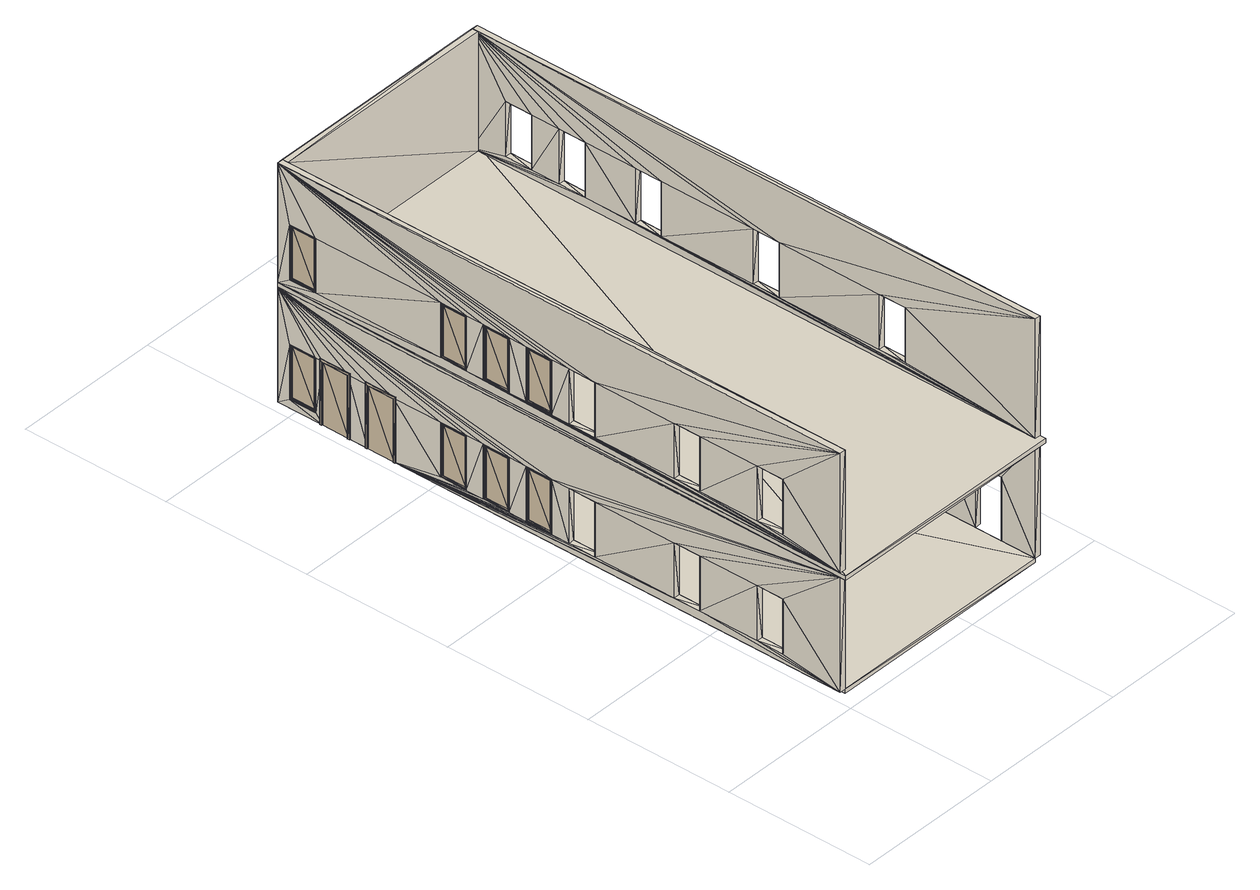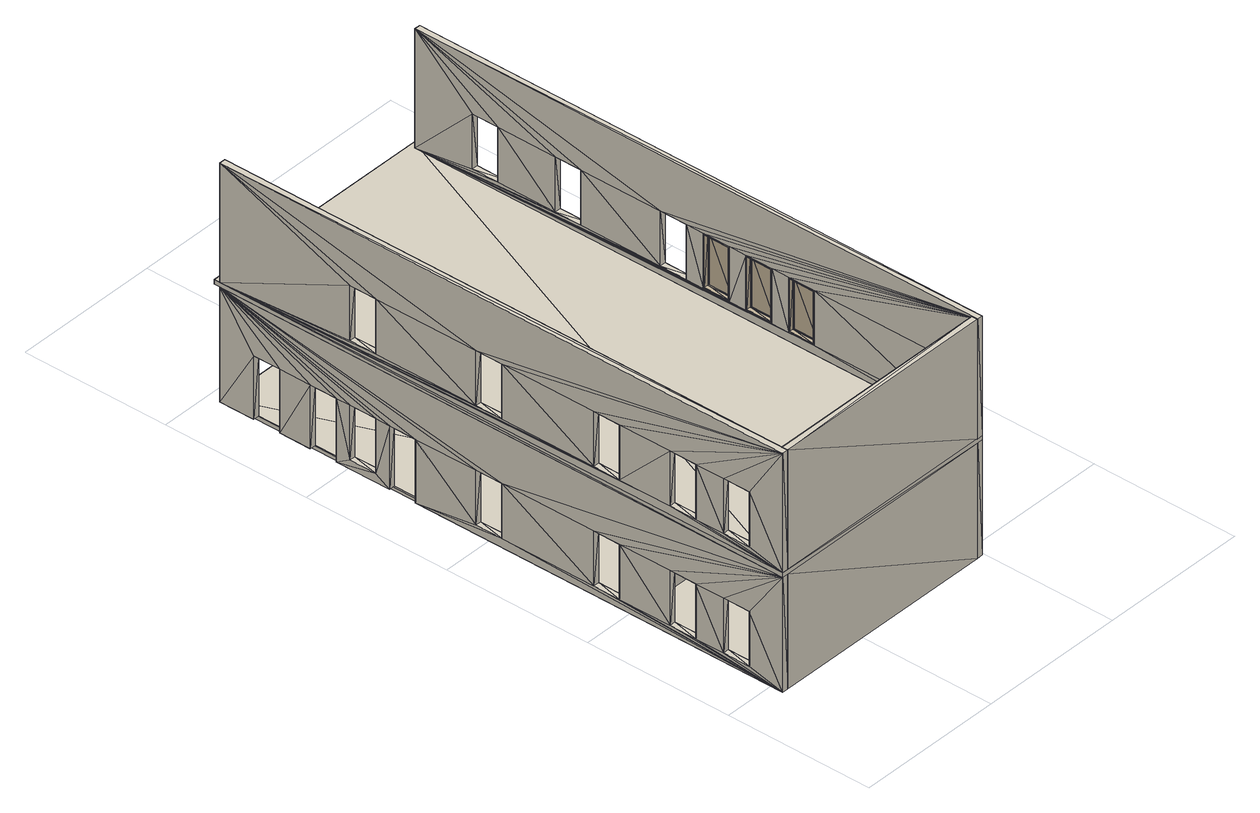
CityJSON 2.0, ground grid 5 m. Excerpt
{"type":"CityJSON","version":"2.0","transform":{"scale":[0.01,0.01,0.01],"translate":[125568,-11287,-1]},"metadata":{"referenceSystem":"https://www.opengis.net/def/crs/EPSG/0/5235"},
"CityObjects":{
"building1":{"type":"Building","children":["building1-1","building1-2","building1-3","building1-4","building1-5","building1-6","building1-7","building1-8","building1-9","building1-10","building1-11","building1-12","building1-13","building1-14","building1-15","building1-16","building1-17","building1-18","building1-19","building1-20"]},
"building1-1":{"type":"BuildingPart","attributes":{"ifc_type":"IfcWallStandardCase","name":"Basic Wall:Outside wall:352966"},"parents":["building1"],"geometry":[{"type":"MultiSurface","lod":"2.2","boundaries":[[[0,1,2]],[[0,2,3]],[[4,0,3]],[[4,3,5]],[[6,4,5]],[[7,4,6]],[[8,7,6]],[[8,6,9]],[[10,8,9]],[[10,9,11]],[[12,10,11]],[[12,11,13]],[[14,12,13]],[[15,12,14]],[[16,15,14]],[[16,14,17]],[[18,16,17]],[[18,17,19]],[[20,18,19]],[[20,19,21]],[[22,23,21]],[[21,23,20]],[[2,1,23]],[[22,2,23]],[[24,25,26]],[[24,26,27]],[[28,24,27]],[[28,27,29]],[[30,28,29]],[[30,29,31]],[[25,30,31]],[[25,31,26]],[[32,33,34]],[[32,34,35]],[[36,32,35]],[[36,35,37]],[[38,36,37]],[[38,37,39]],[[33,38,39]],[[33,39,34]],[[40,41,42]],[[40,42,43]],[[44,40,43]],[[44,43,45]],[[46,44,45]],[[46,45,47]],[[41,46,47]],[[41,47,42]],[[48,49,50]],[[48,50,51]],[[52,48,51]],[[52,51,53]],[[54,52,53]],[[54,53,55]],[[49,54,55]],[[49,55,50]],[[56,57,58]],[[56,58,59]],[[60,56,59]],[[60,59,61]],[[62,60,61]],[[62,61,63]],[[57,62,63]],[[57,63,58]],[[64,65,66]],[[64,66,67]],[[68,64,67]],[[68,67,69]],[[70,68,69]],[[70,69,71]],[[65,70,71]],[[65,71,66]],[[72,73,74]],[[72,74,75]],[[76,72,75]],[[76,75,77]],[[78,76,77]],[[78,77,79]],[[73,78,79]],[[73,79,74]],[[24,23,1]],[[23,24,28]],[[24,1,25]],[[25,1,30]],[[23,28,32]],[[23,32,36]],[[28,30,33]],[[32,28,33]],[[23,36,40]],[[23,40,44]],[[23,44,48]],[[36,38,41]],[[40,36,41]],[[48,44,46]],[[48,46,49]],[[52,54,57]],[[56,52,57]],[[60,62,65]],[[64,60,65]],[[4,68,70]],[[70,65,0]],[[4,70,0]],[[7,12,20]],[[4,7,20]],[[48,52,20]],[[56,60,20]],[[64,68,20]],[[23,48,20]],[[52,56,20]],[[60,64,20]],[[68,4,20]],[[20,12,15]],[[20,15,72]],[[12,7,8]],[[20,72,76]],[[12,8,10]],[[72,15,73]],[[73,16,78]],[[20,76,18]],[[78,16,18]],[[76,78,18]],[[33,1,0]],[[30,1,33]],[[38,33,0]],[[41,38,0]],[[46,41,0]],[[49,46,0]],[[54,49,0]],[[57,54,0]],[[62,57,0]],[[65,62,0]],[[73,15,16]],[[2,22,27]],[[29,27,22]],[[26,2,27]],[[31,2,26]],[[35,29,22]],[[37,35,22]],[[34,31,29]],[[34,29,35]],[[43,37,22]],[[45,43,22]],[[51,45,22]],[[42,39,37]],[[42,37,43]],[[47,45,51]],[[50,47,51]],[[58,55,53]],[[58,53,59]],[[66,63,61]],[[66,61,67]],[[71,69,5]],[[3,66,71]],[[3,71,5]],[[21,13,6]],[[21,6,5]],[[21,53,51]],[[21,61,59]],[[21,69,67]],[[21,51,22]],[[21,59,53]],[[21,67,61]],[[21,5,69]],[[14,13,21]],[[75,14,21]],[[9,6,13]],[[77,75,21]],[[11,9,13]],[[74,14,75]],[[79,17,74]],[[19,77,21]],[[19,17,79]],[[19,79,77]],[[3,2,34]],[[34,2,31]],[[3,34,39]],[[3,39,42]],[[3,42,47]],[[3,47,50]],[[3,50,55]],[[3,55,58]],[[3,58,63]],[[3,63,66]],[[17,14,74]]]}]},
"building1-2":{"type":"BuildingPart","attributes":{"ifc_type":"IfcWallStandardCase","name":"Basic Wall:Outside wall:355149"},"parents":["building1"],"geometry":[{"type":"MultiSurface","lod":"2.2","boundaries":[[[80,81,82]],[[83,80,82]],[[84,85,86]],[[84,86,87]],[[86,81,80]],[[85,81,86]],[[83,82,87]],[[87,82,84]],[[88,89,90]],[[88,90,91]],[[92,88,91]],[[92,91,93]],[[94,92,93]],[[94,93,95]],[[89,94,95]],[[89,95,90]],[[96,97,98]],[[96,98,99]],[[100,96,99]],[[100,99,101]],[[102,100,101]],[[102,101,103]],[[97,102,103]],[[97,103,98]],[[104,105,106]],[[104,106,107]],[[108,104,107]],[[108,107,109]],[[110,108,109]],[[110,109,111]],[[105,110,111]],[[105,111,106]],[[112,113,114]],[[112,114,115]],[[116,112,115]],[[116,115,117]],[[118,116,117]],[[118,117,119]],[[113,118,119]],[[113,119,114]],[[120,121,122]],[[120,122,123]],[[124,120,123]],[[124,123,125]],[[126,124,125]],[[126,125,127]],[[121,126,127]],[[121,127,122]],[[128,129,130]],[[128,130,131]],[[132,128,131]],[[132,131,133]],[[134,132,133]],[[134,133,135]],[[129,134,135]],[[129,135,130]],[[136,137,138]],[[136,138,139]],[[140,136,139]],[[140,139,141]],[[142,140,141]],[[142,141,143]],[[137,142,143]],[[137,143,138]],[[81,128,82]],[[132,82,128]],[[129,128,81]],[[134,129,81]],[[120,82,132]],[[124,82,120]],[[121,132,134]],[[121,120,132]],[[112,82,124]],[[113,124,126]],[[113,112,124]],[[105,116,118]],[[105,104,116]],[[110,96,108]],[[97,96,110]],[[89,100,102]],[[89,88,100]],[[84,88,92]],[[84,96,100]],[[84,100,88]],[[136,84,92]],[[140,84,136]],[[137,92,94]],[[137,136,92]],[[85,140,142]],[[85,142,137]],[[85,137,94]],[[85,84,140]],[[84,82,112]],[[84,112,116]],[[84,116,104]],[[84,104,108]],[[84,108,96]],[[81,85,94]],[[81,94,89]],[[81,89,102]],[[81,102,97]],[[81,97,110]],[[81,110,105]],[[81,105,118]],[[81,118,113]],[[81,113,126]],[[81,126,121]],[[81,121,134]],[[83,131,80]],[[131,83,133]],[[80,131,130]],[[80,130,135]],[[133,83,123]],[[123,83,125]],[[135,133,122]],[[133,123,122]],[[125,83,115]],[[127,125,114]],[[125,115,114]],[[119,117,106]],[[117,107,106]],[[109,99,111]],[[111,99,98]],[[103,101,90]],[[101,91,90]],[[93,91,87]],[[101,99,87]],[[91,101,87]],[[93,87,139]],[[139,87,141]],[[95,93,138]],[[93,139,138]],[[143,141,86]],[[138,143,86]],[[95,138,86]],[[141,87,86]],[[115,83,87]],[[117,115,87]],[[107,117,87]],[[109,107,87]],[[99,109,87]],[[95,86,80]],[[90,95,80]],[[103,90,80]],[[98,103,80]],[[111,98,80]],[[106,111,80]],[[119,106,80]],[[114,119,80]],[[127,114,80]],[[122,127,80]],[[135,122,80]]]}]},
"building1-3":{"type":"BuildingInstallation","attributes":{"ifc_type":"IfcWindow","name":"M_Fixed:0915 x 1830mm:354078"},"parents":["building1"],"geometry":[{"type":"MultiSurface","lod":"2.2","boundaries":[[[144,145,146]],[[147,144,146]],[[147,146,148]],[[149,147,148]],[[149,148,150]],[[151,149,150]],[[151,150,145]],[[144,151,145]],[[146,145,148]],[[145,150,148]],[[149,144,147]],[[149,151,144]],[[152,153,154]],[[155,152,154]],[[155,154,156]],[[157,155,156]],[[157,156,158]],[[159,157,158]],[[159,158,153]],[[152,159,153]],[[160,161,162]],[[163,160,162]],[[163,162,164]],[[165,163,164]],[[165,164,166]],[[167,165,166]],[[167,166,161]],[[160,167,161]],[[153,161,166]],[[153,166,154]],[[153,158,162]],[[161,153,162]],[[162,158,164]],[[166,164,156]],[[154,166,156]],[[164,158,156]],[[167,160,152]],[[155,167,152]],[[163,159,152]],[[163,152,160]],[[165,159,163]],[[157,165,167]],[[157,167,155]],[[157,159,165]],[[51,168,169]],[[53,51,169]],[[53,169,170]],[[55,53,170]],[[55,170,171]],[[50,55,171]],[[50,171,168]],[[51,50,168]],[[172,153,158]],[[173,172,158]],[[173,158,156]],[[174,173,156]],[[174,156,154]],[[175,174,154]],[[175,154,153]],[[172,175,153]],[[168,153,154]],[[168,154,169]],[[158,153,171]],[[153,168,171]],[[158,171,156]],[[154,156,170]],[[169,154,170]],[[156,171,170]],[[175,172,51]],[[53,175,51]],[[50,172,173]],[[50,51,172]],[[174,50,173]],[[55,174,175]],[[55,175,53]],[[55,50,174]],[[168,48,52]],[[169,168,52]],[[169,52,54]],[[170,169,54]],[[170,54,49]],[[171,170,49]],[[171,49,48]],[[168,171,48]],[[176,177,178]],[[179,176,178]],[[179,178,180]],[[181,179,180]],[[181,180,182]],[[183,181,182]],[[183,182,177]],[[176,183,177]],[[177,182,52]],[[48,177,52]],[[48,49,178]],[[177,48,178]],[[180,178,54]],[[182,180,54]],[[178,49,54]],[[52,182,54]],[[169,183,176]],[[169,176,168]],[[179,171,168]],[[179,168,176]],[[170,179,181]],[[170,181,183]],[[170,171,179]],[[170,183,169]]]}]},
"building1-4":{"type":"BuildingInstallation","attributes":{"ifc_type":"IfcWindow","name":"M_Fixed:0915 x 1830mm:355159"},"parents":["building1"],"geometry":[{"type":"MultiSurface","lod":"2.2","boundaries":[[[184,185,186]],[[187,184,186]],[[187,186,188]],[[189,187,188]],[[189,188,190]],[[191,189,190]],[[191,190,185]],[[184,191,185]],[[186,185,188]],[[185,190,188]],[[189,184,187]],[[189,191,184]],[[192,193,194]],[[195,192,194]],[[195,194,196]],[[197,195,196]],[[197,196,198]],[[199,197,198]],[[199,198,193]],[[192,199,193]],[[200,201,202]],[[203,200,202]],[[203,202,204]],[[205,203,204]],[[205,204,206]],[[207,205,206]],[[207,206,201]],[[200,207,201]],[[193,201,206]],[[193,206,194]],[[193,198,202]],[[201,193,202]],[[202,198,204]],[[206,204,196]],[[194,206,196]],[[204,198,196]],[[207,200,192]],[[195,207,192]],[[203,199,192]],[[203,192,200]],[[205,199,203]],[[197,205,207]],[[197,207,195]],[[197,199,205]],[[107,208,209]],[[109,107,209]],[[109,209,210]],[[111,109,210]],[[111,210,211]],[[106,111,211]],[[106,211,208]],[[107,106,208]],[[212,193,198]],[[213,212,198]],[[213,198,196]],[[214,213,196]],[[214,196,194]],[[215,214,194]],[[215,194,193]],[[212,215,193]],[[208,193,194]],[[208,194,209]],[[198,193,211]],[[193,208,211]],[[198,211,196]],[[194,196,210]],[[209,194,210]],[[196,211,210]],[[215,212,107]],[[109,215,107]],[[106,212,213]],[[106,107,212]],[[214,106,213]],[[111,214,215]],[[111,215,109]],[[111,106,214]],[[208,104,108]],[[209,208,108]],[[209,108,110]],[[210,209,110]],[[210,110,105]],[[211,210,105]],[[211,105,104]],[[208,211,104]],[[216,217,218]],[[219,216,218]],[[219,218,220]],[[221,219,220]],[[221,220,222]],[[223,221,222]],[[223,222,217]],[[216,223,217]],[[217,222,108]],[[104,217,108]],[[104,105,218]],[[217,104,218]],[[220,218,110]],[[222,220,110]],[[218,105,110]],[[108,222,110]],[[209,223,216]],[[209,216,208]],[[219,211,208]],[[219,208,216]],[[210,219,221]],[[210,221,223]],[[210,211,219]],[[210,223,209]]]}]},
"building1-5":{"type":"BuildingInstallation","attributes":{"ifc_type":"IfcWindow","name":"M_Fixed:0915 x 1830mm:354004"},"parents":["building1"],"geometry":[{"type":"MultiSurface","lod":"2.2","boundaries":[[[224,225,226]],[[227,224,226]],[[227,226,228]],[[229,227,228]],[[229,228,230]],[[231,229,230]],[[231,230,225]],[[224,231,225]],[[226,225,228]],[[225,230,228]],[[229,224,227]],[[229,231,224]],[[232,233,234]],[[235,232,234]],[[235,234,236]],[[237,235,236]],[[237,236,238]],[[239,237,238]],[[239,238,233]],[[232,239,233]],[[240,241,242]],[[243,240,242]],[[243,242,244]],[[245,243,244]],[[245,244,246]],[[247,245,246]],[[247,246,241]],[[240,247,241]],[[233,241,246]],[[233,246,234]],[[233,238,242]],[[241,233,242]],[[242,238,244]],[[246,244,236]],[[234,246,236]],[[244,238,236]],[[247,240,232]],[[235,247,232]],[[243,239,232]],[[243,232,240]],[[245,239,243]],[[237,245,247]],[[237,247,235]],[[237,239,245]],[[59,248,249]],[[61,59,249]],[[61,249,250]],[[63,61,250]],[[63,250,251]],[[58,63,251]],[[58,251,248]],[[59,58,248]],[[252,233,238]],[[253,252,238]],[[253,238,236]],[[254,253,236]],[[254,236,234]],[[255,254,234]],[[255,234,233]],[[252,255,233]],[[248,233,234]],[[248,234,249]],[[238,233,251]],[[233,248,251]],[[238,251,236]],[[234,236,250]],[[249,234,250]],[[236,251,250]],[[255,252,59]],[[61,255,59]],[[58,252,253]],[[58,59,252]],[[254,58,253]],[[63,254,255]],[[63,255,61]],[[63,58,254]],[[248,56,60]],[[249,248,60]],[[249,60,62]],[[250,249,62]],[[250,62,57]],[[251,250,57]],[[251,57,56]],[[248,251,56]],[[256,257,258]],[[259,256,258]],[[259,258,260]],[[261,259,260]],[[261,260,262]],[[263,261,262]],[[263,262,257]],[[256,263,257]],[[257,262,60]],[[56,257,60]],[[56,57,258]],[[257,56,258]],[[260,258,62]],[[262,260,62]],[[258,57,62]],[[60,262,62]],[[249,263,256]],[[249,256,248]],[[259,251,248]],[[259,248,256]],[[250,259,261]],[[250,261,263]],[[250,251,259]],[[250,263,249]]]}]},
"building1-6":{"type":"BuildingInstallation","attributes":{"ifc_type":"IfcWindow","name":"M_Fixed:0915 x 1830mm:355158"},"parents":["building1"],"geometry":[{"type":"MultiSurface","lod":"2.2","boundaries":[[[264,265,266]],[[267,264,266]],[[267,266,268]],[[269,267,268]],[[269,268,270]],[[271,269,270]],[[271,270,265]],[[264,271,265]],[[266,265,268]],[[265,270,268]],[[269,264,267]],[[269,271,264]],[[272,273,274]],[[275,272,274]],[[275,274,276]],[[277,275,276]],[[277,276,278]],[[279,277,278]],[[279,278,273]],[[272,279,273]],[[280,281,282]],[[283,280,282]],[[283,282,284]],[[285,283,284]],[[285,284,286]],[[287,285,286]],[[287,286,281]],[[280,287,281]],[[273,281,286]],[[273,286,274]],[[273,278,282]],[[281,273,282]],[[282,278,284]],[[286,284,276]],[[274,286,276]],[[284,278,276]],[[287,280,272]],[[275,287,272]],[[283,279,272]],[[283,272,280]],[[285,279,283]],[[277,285,287]],[[277,287,275]],[[277,279,285]],[[99,288,289]],[[101,99,289]],[[101,289,290]],[[103,101,290]],[[103,290,291]],[[98,103,291]],[[98,291,288]],[[99,98,288]],[[292,273,278]],[[293,292,278]],[[293,278,276]],[[294,293,276]],[[294,276,274]],[[295,294,274]],[[295,274,273]],[[292,295,273]],[[288,273,274]],[[288,274,289]],[[278,273,291]],[[273,288,291]],[[278,291,276]],[[274,276,290]],[[289,274,290]],[[276,291,290]],[[295,292,99]],[[101,295,99]],[[98,292,293]],[[98,99,292]],[[294,98,293]],[[103,294,295]],[[103,295,101]],[[103,98,294]],[[288,96,100]],[[289,288,100]],[[289,100,102]],[[290,289,102]],[[290,102,97]],[[291,290,97]],[[291,97,96]],[[288,291,96]],[[296,297,298]],[[299,296,298]],[[299,298,300]],[[301,299,300]],[[301,300,302]],[[303,301,302]],[[303,302,297]],[[296,303,297]],[[297,302,100]],[[96,297,100]],[[96,97,298]],[[297,96,298]],[[300,298,102]],[[302,300,102]],[[298,97,102]],[[100,302,102]],[[289,303,296]],[[289,296,288]],[[299,291,288]],[[299,288,296]],[[290,299,301]],[[290,301,303]],[[290,291,299]],[[290,303,289]]]}]},
"building1-7":{"type":"BuildingInstallation","attributes":{"ifc_type":"IfcWindow","name":"M_Fixed:0915 x 1830mm:353953"},"parents":["building1"],"geometry":[{"type":"MultiSurface","lod":"2.2","boundaries":[[[304,305,306]],[[307,304,306]],[[307,306,308]],[[309,307,308]],[[309,308,310]],[[311,309,310]],[[311,310,305]],[[304,311,305]],[[306,305,308]],[[305,310,308]],[[309,304,307]],[[309,311,304]],[[312,313,314]],[[315,312,314]],[[315,314,316]],[[317,315,316]],[[317,316,318]],[[319,317,318]],[[319,318,313]],[[312,319,313]],[[320,321,322]],[[323,320,322]],[[323,322,324]],[[325,323,324]],[[325,324,326]],[[327,325,326]],[[327,326,321]],[[320,327,321]],[[313,321,326]],[[313,326,314]],[[313,318,322]],[[321,313,322]],[[322,318,324]],[[326,324,316]],[[314,326,316]],[[324,318,316]],[[327,320,312]],[[315,327,312]],[[323,319,312]],[[323,312,320]],[[325,319,323]],[[317,325,327]],[[317,327,315]],[[317,319,325]],[[67,328,329]],[[69,67,329]],[[69,329,330]],[[71,69,330]],[[71,330,331]],[[66,71,331]],[[66,331,328]],[[67,66,328]],[[332,313,318]],[[333,332,318]],[[333,318,316]],[[334,333,316]],[[334,316,314]],[[335,334,314]],[[335,314,313]],[[332,335,313]],[[328,313,314]],[[328,314,329]],[[318,313,331]],[[313,328,331]],[[318,331,316]],[[314,316,330]],[[329,314,330]],[[316,331,330]],[[335,332,67]],[[69,335,67]],[[66,332,333]],[[66,67,332]],[[334,66,333]],[[71,334,335]],[[71,335,69]],[[71,66,334]],[[328,64,68]],[[329,328,68]],[[329,68,70]],[[330,329,70]],[[330,70,65]],[[331,330,65]],[[331,65,64]],[[328,331,64]],[[336,337,338]],[[339,336,338]],[[339,338,340]],[[341,339,340]],[[341,340,342]],[[343,341,342]],[[343,342,337]],[[336,343,337]],[[337,342,68]],[[64,337,68]],[[64,65,338]],[[337,64,338]],[[340,338,70]],[[342,340,70]],[[338,65,70]],[[68,342,70]],[[329,343,336]],[[329,336,328]],[[339,331,328]],[[339,328,336]],[[330,339,341]],[[330,341,343]],[[330,331,339]],[[330,343,329]]]}]},
"building1-8":{"type":"BuildingInstallation","attributes":{"ifc_type":"IfcWindow","name":"M_Fixed:0915 x 1830mm:355157"},"parents":["building1"],"geometry":[{"type":"MultiSurface","lod":"2.2","boundaries":[[[344,345,346]],[[347,344,346]],[[347,346,348]],[[349,347,348]],[[349,348,350]],[[351,349,350]],[[351,350,345]],[[344,351,345]],[[346,345,348]],[[345,350,348]],[[349,344,347]],[[349,351,344]],[[352,353,354]],[[355,352,354]],[[355,354,356]],[[357,355,356]],[[357,356,358]],[[359,357,358]],[[359,358,353]],[[352,359,353]],[[360,361,362]],[[363,360,362]],[[363,362,364]],[[365,363,364]],[[365,364,366]],[[367,365,366]],[[367,366,361]],[[360,367,361]],[[353,361,366]],[[353,366,354]],[[353,358,362]],[[361,353,362]],[[362,358,364]],[[366,364,356]],[[354,366,356]],[[364,358,356]],[[367,360,352]],[[355,367,352]],[[363,359,352]],[[363,352,360]],[[365,359,363]],[[357,365,367]],[[357,367,355]],[[357,359,365]],[[91,368,369]],[[93,91,369]],[[93,369,370]],[[95,93,370]],[[95,370,371]],[[90,95,371]],[[90,371,368]],[[91,90,368]],[[372,353,358]],[[373,372,358]],[[373,358,356]],[[374,373,356]],[[374,356,354]],[[375,374,354]],[[375,354,353]],[[372,375,353]],[[368,353,354]],[[368,354,369]],[[358,353,371]],[[353,368,371]],[[358,371,356]],[[354,356,370]],[[369,354,370]],[[356,371,370]],[[375,372,91]],[[93,375,91]],[[90,372,373]],[[90,91,372]],[[374,90,373]],[[95,374,375]],[[95,375,93]],[[95,90,374]],[[368,88,92]],[[369,368,92]],[[369,92,94]],[[370,369,94]],[[370,94,89]],[[371,370,89]],[[371,89,88]],[[368,371,88]],[[376,377,378]],[[379,376,378]],[[379,378,380]],[[381,379,380]],[[381,380,382]],[[383,381,382]],[[383,382,377]],[[376,383,377]],[[377,382,92]],[[88,377,92]],[[88,89,378]],[[377,88,378]],[[380,378,94]],[[382,380,94]],[[378,89,94]],[[92,382,94]],[[369,383,376]],[[369,376,368]],[[379,371,368]],[[379,368,376]],[[370,379,381]],[[370,381,383]],[[370,371,379]],[[370,383,369]]]}]},
"building1-9":{"type":"BuildingInstallation","attributes":{"ifc_type":"IfcDoor","name":"M_Single-Flush:Inside Door:353417"},"parents":["building1"],"geometry":[{"type":"MultiSurface","lod":"2.2","boundaries":[[[384,385,386]],[[387,384,386]],[[387,386,388]],[[389,387,388]],[[389,388,9]],[[390,389,9]],[[390,9,6]],[[391,390,6]],[[391,6,5]],[[392,391,5]],[[392,5,3]],[[393,392,3]],[[393,3,394]],[[395,393,394]],[[395,394,385]],[[384,395,385]],[[386,385,6]],[[385,5,6]],[[5,385,394]],[[5,394,3]],[[6,9,388]],[[386,6,388]],[[391,384,387]],[[391,392,384]],[[395,384,392]],[[393,395,392]],[[389,390,391]],[[389,391,387]],[[396,397,398]],[[399,396,398]],[[399,398,400]],[[8,399,400]],[[8,400,401]],[[7,8,401]],[[7,401,402]],[[4,7,402]],[[4,402,403]],[[0,4,403]],[[0,403,404]],[[405,0,404]],[[405,404,406]],[[407,405,406]],[[407,406,397]],[[396,407,397]],[[401,397,402]],[[402,397,406]],[[397,401,398]],[[398,401,400]],[[403,402,404]],[[402,406,404]],[[4,396,7]],[[407,396,4]],[[399,7,396]],[[8,7,399]],[[405,4,0]],[[405,407,4]],[[408,409,9]],[[6,408,9]],[[6,9,3]],[[5,6,3]],[[5,3,410]],[[411,5,410]],[[411,410,409]],[[408,411,409]],[[9,409,3]],[[409,410,3]],[[5,408,6]],[[5,411,408]]]}]},
"building1-10":{"type":"BuildingInstallation","attributes":{"ifc_type":"IfcDoor","name":"M_Single-Flush:Inside Door:353300"},"parents":["building1"],"geometry":[{"type":"MultiSurface","lod":"2.2","boundaries":[[[412,413,414]],[[415,412,414]],[[415,414,416]],[[417,415,416]],[[417,416,17]],[[418,417,17]],[[418,17,14]],[[419,418,14]],[[419,14,13]],[[420,419,13]],[[420,13,11]],[[421,420,11]],[[421,11,422]],[[423,421,422]],[[423,422,413]],[[412,423,413]],[[414,413,14]],[[413,13,14]],[[13,413,422]],[[13,422,11]],[[14,17,416]],[[414,14,416]],[[419,412,415]],[[419,420,412]],[[423,412,420]],[[421,423,420]],[[417,418,419]],[[417,419,415]],[[424,425,426]],[[427,424,426]],[[427,426,428]],[[16,427,428]],[[16,428,429]],[[15,16,429]],[[15,429,430]],[[12,15,430]],[[12,430,431]],[[10,12,431]],[[10,431,432]],[[433,10,432]],[[433,432,434]],[[435,433,434]],[[435,434,425]],[[424,435,425]],[[429,425,430]],[[430,425,434]],[[425,429,426]],[[426,429,428]],[[431,430,432]],[[430,434,432]],[[12,424,15]],[[435,424,12]],[[427,15,424]],[[16,15,427]],[[433,12,10]],[[433,435,12]],[[436,437,17]],[[14,436,17]],[[14,17,11]],[[13,14,11]],[[13,11,438]],[[439,13,438]],[[439,438,437]],[[436,439,437]],[[17,437,11]],[[437,438,11]],[[13,436,14]],[[13,439,436]]]}]},
"building1-11":{"type":"BuildingInstallation","attributes":{"ifc_type":"IfcWindow","name":"M_Fixed:0915 x 1830mm:354711"},"parents":["building1"],"geometry":[{"type":"MultiSurface","lod":"2.2","boundaries":[[[440,441,442]],[[443,440,442]],[[443,442,444]],[[445,443,444]],[[445,444,446]],[[447,445,446]],[[447,446,441]],[[440,447,441]],[[442,441,444]],[[441,446,444]],[[445,440,443]],[[445,447,440]],[[448,449,450]],[[451,448,450]],[[451,450,452]],[[453,451,452]],[[453,452,454]],[[455,453,454]],[[455,454,449]],[[448,455,449]],[[456,457,458]],[[459,456,458]],[[459,458,460]],[[461,459,460]],[[461,460,462]],[[463,461,462]],[[463,462,457]],[[456,463,457]],[[449,457,462]],[[449,462,450]],[[449,454,458]],[[457,449,458]],[[458,454,460]],[[462,460,452]],[[450,462,452]],[[460,454,452]],[[463,456,448]],[[451,463,448]],[[459,455,448]],[[459,448,456]],[[461,455,459]],[[453,461,463]],[[453,463,451]],[[453,455,461]],[[75,464,465]],[[77,75,465]],[[77,465,466]],[[79,77,466]],[[79,466,467]],[[74,79,467]],[[74,467,464]],[[75,74,464]],[[468,449,454]],[[469,468,454]],[[469,454,452]],[[470,469,452]],[[470,452,450]],[[471,470,450]],[[471,450,449]],[[468,471,449]],[[464,449,450]],[[464,450,465]],[[454,449,467]],[[449,464,467]],[[454,467,452]],[[450,452,466]],[[465,450,466]],[[452,467,466]],[[471,468,75]],[[77,471,75]],[[74,468,469]],[[74,75,468]],[[470,74,469]],[[79,470,471]],[[79,471,77]],[[79,74,470]],[[464,72,76]],[[465,464,76]],[[465,76,78]],[[466,465,78]],[[466,78,73]],[[467,466,73]],[[467,73,72]],[[464,467,72]],[[472,473,474]],[[475,472,474]],[[475,474,476]],[[477,475,476]],[[477,476,478]],[[479,477,478]],[[479,478,473]],[[472,479,473]],[[473,478,76]],[[72,473,76]],[[72,73,474]],[[473,72,474]],[[476,474,78]],[[478,476,78]],[[474,73,78]],[[76,478,78]],[[465,479,472]],[[465,472,464]],[[475,467,464]],[[475,464,472]],[[466,475,477]],[[466,477,479]],[[466,467,475]],[[466,479,465]]]}]},
"building1-12":{"type":"BuildingInstallation","attributes":{"ifc_type":"IfcWindow","name":"M_Fixed:0915 x 1830mm:355170"},"parents":["building1"],"geometry":[{"type":"MultiSurface","lod":"2.2","boundaries":[[[480,481,482]],[[483,480,482]],[[483,482,484]],[[485,483,484]],[[485,484,486]],[[487,485,486]],[[487,486,481]],[[480,487,481]],[[482,481,484]],[[481,486,484]],[[485,480,483]],[[485,487,480]],[[488,489,490]],[[491,488,490]],[[491,490,492]],[[493,491,492]],[[493,492,494]],[[495,493,494]],[[495,494,489]],[[488,495,489]],[[496,497,498]],[[499,496,498]],[[499,498,500]],[[501,499,500]],[[501,500,502]],[[503,501,502]],[[503,502,497]],[[496,503,497]],[[489,497,502]],[[489,502,490]],[[489,494,498]],[[497,489,498]],[[498,494,500]],[[502,500,492]],[[490,502,492]],[[500,494,492]],[[503,496,488]],[[491,503,488]],[[499,495,488]],[[499,488,496]],[[501,495,499]],[[493,501,503]],[[493,503,491]],[[493,495,501]],[[139,504,505]],[[141,139,505]],[[141,505,506]],[[143,141,506]],[[143,506,507]],[[138,143,507]],[[138,507,504]],[[139,138,504]],[[508,489,494]],[[509,508,494]],[[509,494,492]],[[510,509,492]],[[510,492,490]],[[511,510,490]],[[511,490,489]],[[508,511,489]],[[504,489,490]],[[504,490,505]],[[494,489,507]],[[489,504,507]],[[494,507,492]],[[490,492,506]],[[505,490,506]],[[492,507,506]],[[511,508,139]],[[141,511,139]],[[138,508,509]],[[138,139,508]],[[510,138,509]],[[143,510,511]],[[143,511,141]],[[143,138,510]],[[504,136,140]],[[505,504,140]],[[505,140,142]],[[506,505,142]],[[506,142,137]],[[507,506,137]],[[507,137,136]],[[504,507,136]],[[512,513,514]],[[515,512,514]],[[515,514,516]],[[517,515,516]],[[517,516,518]],[[519,517,518]],[[519,518,513]],[[512,519,513]],[[513,518,140]],[[136,513,140]],[[136,137,514]],[[513,136,514]],[[516,514,142]],[[518,516,142]],[[514,137,142]],[[140,518,142]],[[505,519,512]],[[505,512,504]],[[515,507,504]],[[515,504,512]],[[506,515,517]],[[506,517,519]],[[506,507,515]],[[506,519,505]]]}]},
"building1-13":{"type":"BuildingPart","attributes":{"ifc_type":"IfcSlab","name":"Floor:Generic 150mm:354788"},"parents":["building1"],"geometry":[{"type":"MultiSurface","lod":"2.2","boundaries":[[[520,1,521]],[[522,520,521]],[[522,521,523]],[[524,522,523]],[[524,523,525]],[[526,524,525]],[[526,525,1]],[[520,526,1]],[[1,525,521]],[[521,525,523]],[[522,526,520]],[[524,526,522]]]}]},
"building1-14":{"type":"BuildingPart","attributes":{"ifc_type":"IfcSlab","name":"Floor:Generic 150mm:354834"},"parents":["building1"],"geometry":[{"type":"MultiSurface","lod":"2.2","boundaries":[[[527,528,86]],[[21,527,86]],[[21,86,529]],[[530,21,529]],[[530,529,531]],[[532,530,531]],[[532,531,528]],[[527,532,528]],[[86,528,529]],[[528,531,529]],[[530,527,21]],[[530,532,527]]]}]},
"building1-15":{"type":"BuildingPart","attributes":{"ifc_type":"IfcWallStandardCase","name":"Basic Wall:Inside:353577"},"parents":["building1"],"geometry":[{"type":"MultiSurface","lod":"2.2","boundaries":[[[533,534,535]],[[533,535,536]],[[537,533,536]],[[537,536,538]],[[539,537,538]],[[539,538,540]],[[541,539,540]],[[541,540,542]],[[543,541,542]],[[543,542,544]],[[545,543,544]],[[545,544,546]],[[547,548,545]],[[546,547,545]],[[535,534,548]],[[547,535,548]],[[548,534,537]],[[545,548,537]],[[545,537,539]],[[537,534,533]],[[539,541,543]],[[545,539,543]],[[538,535,547]],[[538,547,546]],[[540,538,546]],[[536,535,538]],[[544,542,540]],[[544,540,546]]]}]},
"building1-16":{"type":"BuildingPart","attributes":{"ifc_type":"IfcWallStandardCase","name":"Basic Wall:Outside wall:353105"},"parents":["building1"],"geometry":[{"type":"MultiSurface","lod":"2.2","boundaries":[[[549,521,523]],[[550,549,523]],[[550,523,551]],[[552,550,551]],[[552,551,18]],[[20,552,18]],[[20,18,521]],[[549,20,521]],[[551,523,521]],[[18,551,521]],[[549,550,552]],[[549,552,20]]]}]},
"building1-17":{"type":"BuildingPart","attributes":{"ifc_type":"IfcWallStandardCase","name":"Basic Wall:Outside wall:355151"},"parents":["building1"],"geometry":[{"type":"MultiSurface","lod":"2.2","boundaries":[[[553,554,555]],[[556,553,555]],[[556,555,557]],[[558,556,557]],[[558,557,85]],[[84,558,85]],[[84,85,554]],[[553,84,554]],[[557,555,554]],[[85,557,554]],[[553,556,558]],[[553,558,84]]]}]},
"building1-18":{"type":"BuildingPart","attributes":{"ifc_type":"IfcWallStandardCase","name":"Basic Wall:Outside wall:353059"},"parents":["building1"],"geometry":[{"type":"MultiSurface","lod":"2.2","boundaries":[[[559,560,525]],[[559,525,561]],[[562,563,559]],[[561,562,559]],[[564,565,563]],[[562,564,563]],[[566,567,565]],[[564,566,565]],[[568,567,566]],[[568,566,569]],[[570,571,568]],[[569,570,568]],[[572,573,571]],[[570,572,571]],[[574,575,573]],[[572,574,573]],[[576,575,574]],[[576,574,577]],[[578,579,576]],[[577,578,576]],[[580,581,579]],[[578,580,579]],[[582,583,581]],[[580,582,581]],[[584,583,582]],[[584,582,551]],[[530,584,551]],[[530,551,552]],[[585,586,552]],[[552,586,530]],[[525,560,586]],[[585,525,586]],[[587,588,589]],[[590,587,589]],[[591,592,588]],[[587,591,588]],[[593,594,592]],[[591,593,592]],[[590,589,594]],[[593,590,594]],[[595,596,597]],[[598,595,597]],[[599,600,596]],[[595,599,596]],[[601,602,600]],[[599,601,600]],[[598,597,602]],[[601,598,602]],[[603,604,605]],[[606,603,605]],[[607,608,604]],[[603,607,604]],[[609,610,608]],[[607,609,608]],[[606,605,610]],[[609,606,610]],[[611,612,613]],[[614,611,613]],[[615,616,612]],[[611,615,612]],[[617,618,616]],[[615,617,616]],[[614,613,618]],[[617,614,618]],[[619,620,621]],[[622,619,621]],[[623,624,620]],[[619,623,620]],[[625,626,624]],[[623,625,624]],[[622,621,626]],[[625,622,626]],[[586,563,565]],[[563,586,560]],[[586,565,571]],[[563,560,559]],[[586,571,573]],[[571,565,567]],[[586,573,592]],[[571,567,568]],[[586,592,594]],[[586,594,579]],[[573,575,588]],[[592,573,588]],[[586,579,581]],[[579,594,589]],[[588,575,589]],[[579,589,576]],[[589,575,576]],[[586,581,600]],[[586,600,602]],[[581,583,596]],[[600,581,596]],[[602,597,604]],[[608,602,604]],[[610,605,612]],[[616,610,612]],[[618,624,530]],[[608,610,530]],[[616,618,530]],[[602,608,530]],[[586,602,530]],[[610,616,530]],[[530,624,626]],[[624,618,620]],[[618,613,620]],[[530,626,584]],[[621,620,584]],[[626,621,584]],[[620,613,584]],[[597,583,584]],[[596,583,597]],[[604,597,584]],[[605,604,584]],[[612,605,584]],[[613,612,584]],[[564,562,585]],[[525,585,562]],[[570,564,585]],[[561,525,562]],[[572,570,585]],[[566,564,570]],[[591,572,585]],[[569,566,570]],[[593,591,585]],[[578,593,585]],[[587,574,572]],[[587,572,591]],[[580,578,585]],[[590,593,578]],[[590,574,587]],[[577,590,578]],[[577,574,590]],[[599,580,585]],[[601,599,585]],[[595,582,580]],[[595,580,599]],[[603,598,601]],[[603,601,607]],[[611,606,609]],[[611,609,615]],[[552,623,617]],[[552,609,607]],[[552,617,615]],[[552,607,601]],[[552,601,585]],[[552,615,609]],[[625,623,552]],[[619,617,623]],[[619,614,617]],[[551,625,552]],[[551,619,622]],[[551,622,625]],[[551,614,619]],[[551,582,598]],[[598,582,595]],[[551,598,603]],[[551,603,606]],[[551,606,611]],[[551,611,614]]]}]},
"building1-19":{"type":"BuildingPart","attributes":{"ifc_type":"IfcWallStandardCase","name":"Basic Wall:Outside wall:355150"},"parents":["building1"],"geometry":[{"type":"MultiSurface","lod":"2.2","boundaries":[[[627,628,629]],[[630,627,629]],[[631,529,557]],[[631,557,558]],[[557,628,627]],[[529,628,557]],[[630,629,558]],[[558,629,631]],[[632,633,634]],[[635,632,634]],[[635,634,636]],[[637,635,636]],[[637,636,638]],[[639,637,638]],[[639,638,633]],[[632,639,633]],[[640,641,642]],[[643,640,642]],[[643,642,644]],[[645,643,644]],[[645,644,646]],[[647,645,646]],[[647,646,641]],[[640,647,641]],[[648,649,650]],[[651,648,650]],[[651,650,652]],[[653,651,652]],[[653,652,654]],[[655,653,654]],[[655,654,649]],[[648,655,649]],[[656,657,658]],[[659,656,658]],[[659,658,660]],[[661,659,660]],[[661,660,662]],[[663,661,662]],[[663,662,657]],[[656,663,657]],[[664,665,666]],[[667,664,666]],[[667,666,668]],[[669,667,668]],[[669,668,670]],[[671,669,670]],[[671,670,665]],[[664,671,665]],[[636,629,628]],[[634,629,636]],[[638,636,628]],[[644,629,634]],[[646,634,633]],[[646,644,634]],[[654,642,641]],[[654,652,642]],[[649,660,650]],[[662,660,649]],[[631,652,650]],[[631,660,658]],[[631,650,660]],[[631,658,668]],[[666,631,668]],[[670,658,657]],[[670,668,658]],[[529,657,662]],[[529,665,670]],[[529,666,665]],[[529,670,657]],[[529,631,666]],[[631,629,644]],[[631,644,642]],[[631,642,652]],[[628,529,662]],[[628,662,649]],[[628,649,654]],[[628,654,641]],[[628,641,646]],[[628,646,633]],[[628,633,638]],[[627,630,637]],[[637,630,635]],[[627,637,639]],[[635,630,645]],[[632,635,647]],[[635,645,647]],[[640,643,655]],[[643,653,655]],[[651,661,648]],[[648,661,663]],[[651,653,558]],[[659,661,558]],[[661,651,558]],[[669,659,558]],[[669,558,667]],[[656,659,671]],[[659,669,671]],[[663,656,557]],[[671,664,557]],[[664,667,557]],[[656,671,557]],[[667,558,557]],[[645,630,558]],[[643,645,558]],[[653,643,558]],[[663,557,627]],[[648,663,627]],[[655,648,627]],[[640,655,627]],[[647,640,627]],[[632,647,627]],[[639,632,627]]]}]},
"building1-20":{"type":"BuildingInstallation","attributes":{"ifc_type":"IfcDoor","name":"M_Single-Flush:Inside Door:353615"},"parents":["building1"],"geometry":[{"type":"MultiSurface","lod":"2.2","boundaries":[[[672,673,674]],[[675,672,674]],[[675,674,676]],[[677,675,676]],[[677,676,542]],[[678,677,542]],[[678,542,540]],[[679,678,540]],[[679,540,538]],[[680,679,538]],[[680,538,536]],[[681,680,536]],[[681,536,682]],[[683,681,682]],[[683,682,673]],[[672,683,673]],[[674,673,540]],[[673,538,540]],[[538,673,682]],[[538,682,536]],[[540,542,676]],[[674,540,676]],[[679,672,675]],[[679,680,672]],[[683,672,680]],[[681,683,680]],[[677,678,679]],[[677,679,675]],[[684,685,686]],[[687,684,686]],[[687,686,688]],[[541,687,688]],[[541,688,689]],[[539,541,689]],[[539,689,690]],[[537,539,690]],[[537,690,691]],[[533,537,691]],[[533,691,692]],[[693,533,692]],[[693,692,694]],[[695,693,694]],[[695,694,685]],[[684,695,685]],[[689,685,690]],[[690,685,694]],[[685,689,686]],[[686,689,688]],[[691,690,692]],[[690,694,692]],[[537,684,539]],[[695,684,537]],[[687,539,684]],[[541,539,687]],[[693,537,533]],[[693,695,537]],[[696,697,542]],[[540,696,542]],[[540,542,536]],[[538,540,536]],[[538,536,698]],[[699,538,698]],[[699,698,697]],[[696,699,697]],[[542,697,536]],[[697,698,536]],[[538,696,540]],[[538,699,696]]]}]}
},
"vertices":[
[42,1642,100],[42,55,100],[22,55,100],[22,1642,100],[42,1642,313],[22,1642,313],[22,1734,313],[42,1734,313],[42,1734,100],[22,1734,100],[42,1804,100],[22,1804,100],[42,1804,313],[22,1804,313],[22,1895,313],[42,1895,313],[42,1895,100],[22,1895,100],[42,2055,100],[22,2055,100],[42,2055,485],[22,2055,485],[22,55,485],[42,55,485],[42,259,314],[42,259,130],[22,259,130],[22,259,314],[42,350,314],[22,350,314],[42,350,130],[22,350,130],[42,554,314],[42,554,130],[22,554,130],[22,554,314],[42,645,314],[22,645,314],[42,645,130],[22,645,130],[42,927,314],[42,927,130],[22,927,130],[22,927,314],[42,1019,314],[22,1019,314],[42,1019,130],[22,1019,130],[42,1081,314],[42,1081,130],[22,1081,130],[22,1081,314],[42,1172,314],[22,1172,314],[42,1172,130],[22,1172,130],[42,1232,314],[42,1232,130],[22,1232,130],[22,1232,314],[42,1324,314],[22,1324,314],[42,1324,130],[22,1324,130],[42,1384,314],[42,1384,130],[22,1384,130],[22,1384,314],[42,1475,314],[22,1475,314],[42,1475,130],[22,1475,130],[42,1919,314],[42,1919,130],[22,1919,130],[22,1919,314],[42,2011,314],[22,2011,314],[42,2011,130],[22,2011,130],
[22,55,500],[42,55,500],[42,55,900],[22,55,900],[42,2055,900],[42,2055,500],[22,2055,500],[22,2055,900],[42,1384,714],[42,1384,530],[22,1384,530],[22,1384,714],[42,1475,714],[22,1475,714],[42,1475,530],[22,1475,530],[42,1232,714],[42,1232,530],[22,1232,530],[22,1232,714],[42,1324,714],[22,1324,714],[42,1324,530],[22,1324,530],[42,1081,714],[42,1081,530],[22,1081,530],[22,1081,714],[42,1172,714],[22,1172,714],[42,1172,530],[22,1172,530],[42,927,714],[42,927,530],[22,927,530],[22,927,714],[42,1019,714],[22,1019,714],[42,1019,530],[22,1019,530],[42,554,714],[42,554,530],[22,554,530],[22,554,714],[42,645,714],[22,645,714],[42,645,530],[22,645,530],[42,259,714],[42,259,530],[22,259,530],[22,259,714],[42,350,714],[22,350,714],[42,350,530],[22,350,530],[42,1919,714],[42,1919,530],[22,1919,530],[22,1919,714],[42,2011,714],[22,2011,714],[42,2011,530],[22,2011,530],
[25,1087,307],[25,1087,137],[26,1087,137],[26,1087,307],[26,1166,137],[26,1166,307],[25,1166,137],[25,1166,307],[24,1083,312],[28,1083,312],[28,1170,312],[24,1170,312],[28,1170,132],[24,1170,132],[28,1083,132],[24,1083,132],[24,1087,307],[28,1087,307],[28,1087,137],[24,1087,137],[28,1166,137],[24,1166,137],[28,1166,307],[24,1166,307],[28,1081,314],[28,1172,314],[28,1172,130],[28,1081,130],[22,1083,312],[22,1083,132],[22,1170,132],[22,1170,312],[28,1084,310],[42,1084,310],[42,1084,134],[28,1084,134],[42,1169,134],[28,1169,134],[42,1169,310],[28,1169,310],
[25,1087,707],[25,1087,537],[26,1087,537],[26,1087,707],[26,1166,537],[26,1166,707],[25,1166,537],[25,1166,707],[24,1083,712],[28,1083,712],[28,1170,712],[24,1170,712],[28,1170,532],[24,1170,532],[28,1083,532],[24,1083,532],[24,1087,707],[28,1087,707],[28,1087,537],[24,1087,537],[28,1166,537],[24,1166,537],[28,1166,707],[24,1166,707],[28,1081,714],[28,1172,714],[28,1172,530],[28,1081,530],[22,1083,712],[22,1083,532],[22,1170,532],[22,1170,712],[28,1084,710],[42,1084,710],[42,1084,534],[28,1084,534],[42,1169,534],[28,1169,534],[42,1169,710],[28,1169,710],
[25,1239,307],[25,1239,137],[26,1239,137],[26,1239,307],[26,1317,137],[26,1317,307],[25,1317,137],[25,1317,307],[24,1234,312],[28,1234,312],[28,1322,312],[24,1322,312],[28,1322,132],[24,1322,132],[28,1234,132],[24,1234,132],[24,1239,307],[28,1239,307],[28,1239,137],[24,1239,137],[28,1317,137],[24,1317,137],[28,1317,307],[24,1317,307],[28,1232,314],[28,1324,314],[28,1324,130],[28,1232,130],[22,1234,312],[22,1234,132],[22,1322,132],[22,1322,312],[28,1235,310],[42,1235,310],[42,1235,134],[28,1235,134],[42,1321,134],[28,1321,134],[42,1321,310],[28,1321,310],
[25,1239,707],[25,1239,537],[26,1239,537],[26,1239,707],[26,1317,537],[26,1317,707],[25,1317,537],[25,1317,707],[24,1234,712],[28,1234,712],[28,1322,712],[24,1322,712],[28,1322,532],[24,1322,532],[28,1234,532],[24,1234,532],[24,1239,707],[28,1239,707],[28,1239,537],[24,1239,537],[28,1317,537],[24,1317,537],[28,1317,707],[24,1317,707],[28,1232,714],[28,1324,714],[28,1324,530],[28,1232,530],[22,1234,712],[22,1234,532],[22,1322,532],[22,1322,712],[28,1235,710],[42,1235,710],[42,1235,534],[28,1235,534],[42,1321,534],[28,1321,534],[42,1321,710],[28,1321,710],
[25,1390,307],[25,1390,137],[26,1390,137],[26,1390,307],[26,1469,137],[26,1469,307],[25,1469,137],[25,1469,307],[24,1386,312],[28,1386,312],[28,1473,312],[24,1473,312],[28,1473,132],[24,1473,132],[28,1386,132],[24,1386,132],[24,1390,307],[28,1390,307],[28,1390,137],[24,1390,137],[28,1469,137],[24,1469,137],[28,1469,307],[24,1469,307],[28,1384,314],[28,1475,314],[28,1475,130],[28,1384,130],[22,1386,312],[22,1386,132],[22,1473,132],[22,1473,312],[28,1387,310],[42,1387,310],[42,1387,134],[28,1387,134],[42,1472,134],[28,1472,134],[42,1472,310],[28,1472,310],
[25,1390,707],[25,1390,537],[26,1390,537],[26,1390,707],[26,1469,537],[26,1469,707],[25,1469,537],[25,1469,707],[24,1386,712],[28,1386,712],[28,1473,712],[24,1473,712],[28,1473,532],[24,1473,532],[28,1386,532],[24,1386,532],[24,1390,707],[28,1390,707],[28,1390,537],[24,1390,537],[28,1469,537],[24,1469,537],[28,1469,707],[24,1469,707],[28,1384,714],[28,1475,714],[28,1475,530],[28,1384,530],[22,1386,712],[22,1386,532],[22,1473,532],[22,1473,712],[28,1387,710],[42,1387,710],[42,1387,534],[28,1387,534],[42,1472,534],[28,1472,534],[42,1472,710],[28,1472,710],
[19,1635,321],[22,1635,321],[22,1741,321],[19,1741,321],[22,1741,100],[19,1741,100],[19,1734,100],[19,1734,313],[19,1642,313],[19,1642,100],[22,1635,100],[19,1635,100],[42,1741,321],[44,1741,321],[44,1741,100],[42,1741,100],[44,1734,100],[44,1734,313],[44,1642,313],[44,1642,100],[44,1635,100],[42,1635,100],[44,1635,321],[42,1635,321],[27,1734,313],[27,1734,100],[27,1642,100],[27,1642,313],
[19,1796,321],[22,1796,321],[22,1903,321],[19,1903,321],[22,1903,100],[19,1903,100],[19,1895,100],[19,1895,313],[19,1804,313],[19,1804,100],[22,1796,100],[19,1796,100],[42,1903,321],[44,1903,321],[44,1903,100],[42,1903,100],[44,1895,100],[44,1895,313],[44,1804,313],[44,1804,100],[44,1796,100],[42,1796,100],[44,1796,321],[42,1796,321],[27,1895,313],[27,1895,100],[27,1804,100],[27,1804,313],
[25,1926,307],[25,1926,137],[26,1926,137],[26,1926,307],[26,2005,137],[26,2005,307],[25,2005,137],[25,2005,307],[24,1921,312],[28,1921,312],[28,2009,312],[24,2009,312],[28,2009,132],[24,2009,132],[28,1921,132],[24,1921,132],[24,1926,307],[28,1926,307],[28,1926,137],[24,1926,137],[28,2005,137],[24,2005,137],[28,2005,307],[24,2005,307],[28,1919,314],[28,2011,314],[28,2011,130],[28,1919,130],[22,1921,312],[22,1921,132],[22,2009,132],[22,2009,312],[28,1923,310],[42,1923,310],[42,1923,134],[28,1923,134],[42,2008,134],[28,2008,134],[42,2008,310],[28,2008,310],
[25,1926,707],[25,1926,537],[26,1926,537],[26,1926,707],[26,2005,537],[26,2005,707],[25,2005,537],[25,2005,707],[24,1921,712],[28,1921,712],[28,2009,712],[24,2009,712],[28,2009,532],[24,2009,532],[28,1921,532],[24,1921,532],[24,1926,707],[28,1926,707],[28,1926,537],[24,1926,537],[28,2005,537],[24,2005,537],[28,2005,707],[24,2005,707],[28,1919,714],[28,2011,714],[28,2011,530],[28,1919,530],[22,1921,712],[22,1921,532],[22,2009,532],[22,2009,712],[28,1923,710],[42,1923,710],[42,1923,534],[28,1923,534],[42,2008,534],[28,2008,534],[42,2008,710],[28,2008,710],
[42,55,85],[42,2035,100],[42,2035,85],[822,2035,100],[822,2035,85],[822,55,100],[822,55,85],
[22,35,485],[22,35,500],[842,2055,500],[842,2055,485],[842,35,500],[842,35,485],
[700,1505,100],[42,1505,100],[42,1525,100],[700,1525,100],[700,1505,313],[700,1525,313],[792,1505,313],[792,1525,313],[792,1505,100],[792,1525,100],[822,1505,100],[822,1525,100],[822,1505,485],[822,1525,485],[42,1525,485],[42,1505,485],
[42,2035,485],[822,2035,485],[822,2055,100],[822,2055,485],
[42,2035,900],[42,2035,500],[822,2035,500],[822,2035,900],[822,2055,500],[822,2055,900],
[842,175,100],[842,55,100],[822,175,100],[822,175,313],[842,175,313],[822,267,313],[842,267,313],[822,267,100],[842,267,100],[842,377,100],[822,377,100],[822,377,313],[842,377,313],[822,468,313],[842,468,313],[822,468,100],[842,468,100],[842,658,100],[822,658,100],[822,658,313],[842,658,313],[822,750,313],[842,750,313],[822,750,100],[842,750,100],[842,2055,100],[822,55,485],[842,55,485],[822,517,130],[842,517,130],[842,609,130],[822,609,130],[822,517,314],[842,517,314],[822,609,314],[842,609,314],[822,965,130],[842,965,130],[842,1057,130],[822,1057,130],[822,965,314],[842,965,314],[822,1057,314],[842,1057,314],[822,1384,130],[842,1384,130],[842,1475,130],[822,1475,130],[822,1384,314],[842,1384,314],[822,1475,314],[842,1475,314],[822,1655,130],[842,1655,130],[842,1747,130],[822,1747,130],[822,1655,314],[842,1655,314],[822,1747,314],[842,1747,314],[822,1845,130],[842,1845,130],[842,1937,130],[822,1937,130],[822,1845,314],[842,1845,314],[822,1937,314],[842,1937,314],
[822,55,500],[842,55,500],[842,55,900],[822,55,900],[842,2055,900],[822,609,530],[842,609,530],[842,609,714],[822,609,714],[842,517,714],[822,517,714],[842,517,530],[822,517,530],[822,1057,530],[842,1057,530],[842,1057,714],[822,1057,714],[842,965,714],[822,965,714],[842,965,530],[822,965,530],[822,1475,530],[842,1475,530],[842,1475,714],[822,1475,714],[842,1384,714],[822,1384,714],[842,1384,530],[822,1384,530],[822,1747,530],[842,1747,530],[842,1747,714],[822,1747,714],[842,1655,714],[822,1655,714],[842,1655,530],[822,1655,530],[822,1937,530],[842,1937,530],[842,1937,714],[822,1937,714],[842,1845,714],[822,1845,714],[842,1845,530],[822,1845,530],
[693,1528,321],[693,1525,321],[799,1525,321],[799,1528,321],[799,1525,100],[799,1528,100],[792,1528,100],[792,1528,313],[700,1528,313],[700,1528,100],[693,1525,100],[693,1528,100],[799,1505,321],[799,1503,321],[799,1503,100],[799,1505,100],[792,1503,100],[792,1503,313],[700,1503,313],[700,1503,100],[693,1503,100],[693,1505,100],[693,1503,321],[693,1505,321],[792,1520,313],[792,1520,100],[700,1520,100],[700,1520,313]
]}
